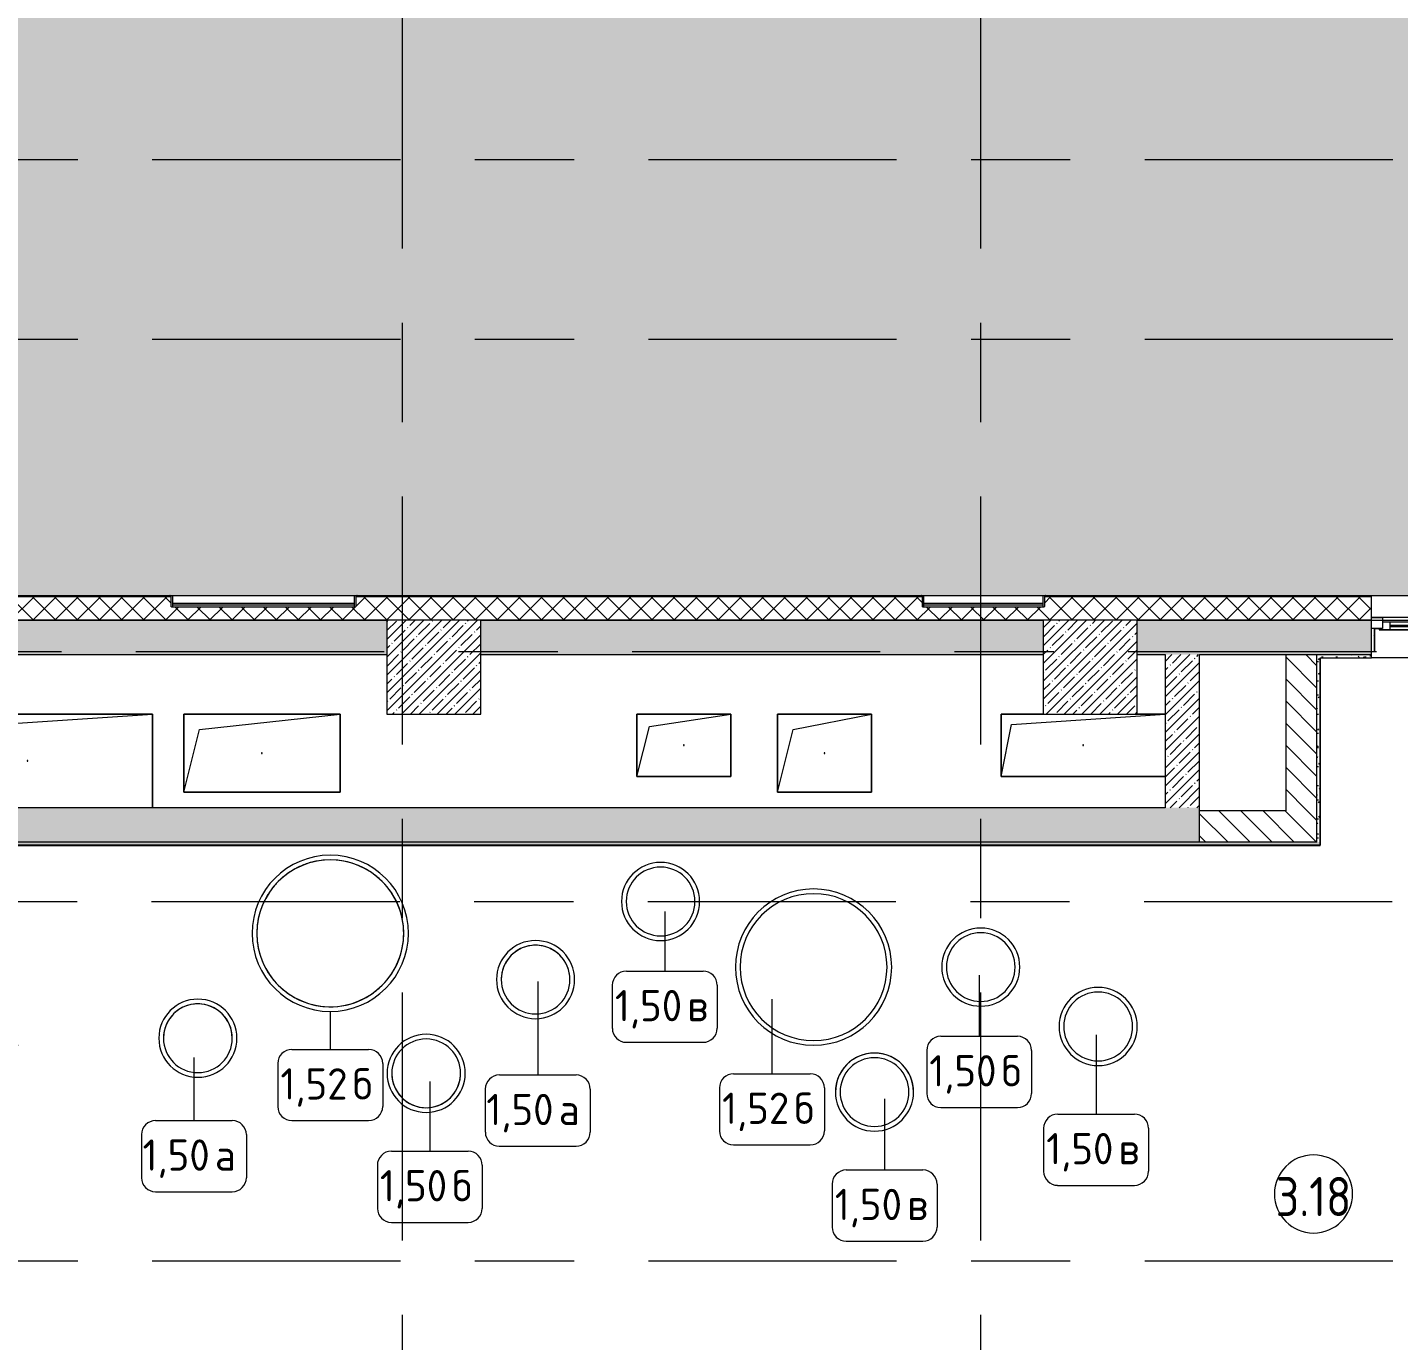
# Model space of a CAD drawing. Header units: millimetres. Extents: x 957 to 217451, y -8553 to 29000.
# Drawn here: x 53003 to 61777, y 10590 to 18995 of the extents above; entities that cross this region are included whole.
import ezdxf

# ---------------------------------------------------------------- set-up
doc = ezdxf.new("R2010")
doc.units = ezdxf.units.MM
doc.linetypes.add('ADSK_Штрих_ш2 п1', pattern=[300, 200, -100])
doc.linetypes.add('Осевая', pattern=[3175, 635, -476.25, 1587.5, -476.25])
for name, color, linetype, lineweight in [('A-AREA-IDEN', 7, 'Continuous', 9), ('A-DETL', 7, 'Continuous', 9), ('A-DETL-1', 7, 'ADSK_Штрих_ш2 п1', 9), ('A-GENM', 7, 'Continuous', 9), ('A-GLAZ', 7, 'Continuous', 9), ('A-GLAZ-1', 7, 'Continuous', 13), ('A-WALL', 7, 'Continuous', 9), ('I-FURN-IDEN', 7, 'Continuous', 9), ('I-WALL', 7, 'Continuous', 9), ('S-COLS', 7, 'Continuous', 9), ('Оси-2', 7, 'Осевая', 9)]:
    doc.layers.add(name, color=color, linetype=linetype, lineweight=lineweight)
for name, color, linetype, lineweight, true_color in [('A-DETL-GENF-2', 7, 'Continuous', 9, 0xd4d4d4), ('A-WALL-1', 9, 'Continuous', 9, 0x808080), ('A-WALL-FNSH-1', 9, 'Continuous', 9, 0x808080), ('I-FURN-1', 9, 'Continuous', 9, 0x808080)]:
    doc.layers.add(name, color=color, linetype=linetype, lineweight=lineweight, true_color=true_color)
doc.styles.add('GOST Common_3', font='GOST_Common.ttf', dxfattribs={"width": 0.9, "height": 250})
doc.styles.add('GOST Common_4', font='GOST_Common.ttf', dxfattribs={"height": 200})
pattern_1 = [(45, (29493.17, 0), (-57.02463, 57.02463), []), (45, (29550.2, 0), (-57.02463, 57.02463), [100.806, -20.161, 3.353, -16.808])]
pattern_2 = [(135, (29493.17, 0), (-70.71068, -70.71068), [])]
pattern_3 = [(0, (29493.174, 0), (121.92, 30.48), [10.058, -81.382, 10.058, -81.382, -487.68]), (0, (29493.174, 0), (121.92, 30.48), [-182.88, 10.058, -172.822, 10.058, -81.382, -213.36]), (0, (29493.174, 0), (121.92, 30.48), [-457.2, 10.058, -50.902, 10.058, -142.342]), (120, (29538.894, 15.24), (-87.356454, 90.345817), [10.058, -81.382, 10.058, -81.382, -487.68]), (120, (29538.894, 15.24), (-87.356454, 90.345817), [-182.88, 10.058, -172.822, 10.058, -81.382, -213.36]), (120, (29538.894, 15.24), (-87.356454, 90.345817), [-457.2, 10.058, -50.902, 10.058, -142.342]), (240, (29554.134, 76.2), (-34.563546, -120.825817), [10.058, -81.382, 10.058, -81.382, -487.68]), (240, (29554.134, 76.2), (-34.563546, -120.825817), [-182.88, 10.058, -172.822, 10.058, -81.382, -213.36]), (240, (29554.134, 76.2), (-34.563546, -120.825817), [-457.2, 10.058, -50.902, 10.058, -142.342])]

# ---------------------------------------------------------------- blocks, each defined once
blk = doc.blocks.new('BSC_Колонна _Прямоугольная - 600х600-V5-План расстановки мебели и оборудования 3 этажа в осях 1-12')
at = {"layer": 'S-COLS'}
h = blk.add_hatch(dxfattribs=at)
h.set_pattern_fill('FP_6', color=256, style=0, pattern_type=2)
h.set_pattern_definition([(45, (-26110, -14900), (-57.02463, 57.02463), []), (45, (-26052.975, -14900), (-57.02463, 57.02463), [100.806, -20.161, 3.353, -16.808])])
h.paths.add_polyline_path([(300, -300), (300, 300), (-300, 300), (-300, -300)])
for p, q in [((300, 300), (-300, 300)), ((-300, 300), (-300, -300)), ((300, -300), (300, 300)), ((-300, -300), (300, -300))]:
    blk.add_line(p, q, dxfattribs=at)
blk = doc.blocks.new('BSC_Колонна _Прямоугольная - 600х600-V15-План расстановки мебели и оборудования 3 этажа в осях 1-12')
at = {"layer": 'S-COLS'}
h = blk.add_hatch(dxfattribs=at)
h.set_pattern_fill('FP_19', color=256, style=0, pattern_type=2)
h.set_pattern_definition([(45, (-30310, -14900), (-57.02463, 57.02463), []), (45, (-30252.975, -14900), (-57.02463, 57.02463), [100.806, -20.161, 3.353, -16.808])])
h.paths.add_polyline_path([(-300, -300), (300, -300), (300, 300), (-300, 300), (-300, 26)])
for p, q in [((300, 300), (-300, 300)), ((-300, 300), (-300, -300)), ((300, -300), (300, 300)), ((-300, -300), (300, -300))]:
    blk.add_line(p, q, dxfattribs=at)
blk = doc.blocks.new('GM_Отверстие прямоугольное _в плите_ - Отверстие-21987487-План расстановки мебели и оборудования 3 этажа в осях 1-12')
at = {"layer": 'A-GENM'}
for p, q in [((-800, -300), (-800, 300)), ((-800, 300), (800, 300)), ((800, 300), (-800, 300)), ((-800, 300), (-800, -300)), ((-700, 200), (800, 300)), ((800, 300), (800, -300)), ((800, -300), (800, 300)), ((-800, -300), (-700, 200))]:
    blk.add_line(p, q, dxfattribs=at)
for start, end in [(360, 180), (180, 360)]:
    blk.add_arc((0, 0), 2.5, start, end, dxfattribs=at)
blk = doc.blocks.new('GM_Отверстие прямоугольное _в плите_ - Отверстие-21955708-План расстановки мебели и оборудования 3 этажа в осях 1-12')
at = {"layer": 'A-GENM'}
for p, q in [((-500, -250), (-500, 250)), ((-500, 250), (500, 250)), ((500, 250), (-500, 250)), ((-500, 250), (-500, -250)), ((-400, 150), (500, 250)), ((500, 250), (500, -250)), ((500, -250), (500, 250)), ((-500, -250), (-400, 150)), ((500, -250), (-500, -250)), ((-500, -250), (500, -250))]:
    blk.add_line(p, q, dxfattribs=at)
for start, end in [(360, 180), (180, 360)]:
    blk.add_arc((0, 0), 2.5, start, end, dxfattribs=at)
blk = doc.blocks.new('GM_Отверстие прямоугольное _в плите_ - Отверстие-21955464-План расстановки мебели и оборудования 3 этажа в осях 1-12')
at = {"layer": 'A-GENM'}
for p, q in [((-300, -200), (-300, 200)), ((-300, 200), (300, 200)), ((300, 200), (-300, 200)), ((-300, 200), (-300, -200)), ((-220, 120), (300, 200)), ((300, 200), (300, -200)), ((300, -200), (300, 200)), ((-300, -200), (-220, 120)), ((300, -200), (-300, -200)), ((-300, -200), (300, -200))]:
    blk.add_line(p, q, dxfattribs=at)
for start, end in [(360, 180), (180, 360)]:
    blk.add_arc((0, 0), 2.5, start, end, dxfattribs=at)
blk = doc.blocks.new('GM_Отверстие прямоугольное _в плите_ - Отверстие-21988131-План расстановки мебели и оборудования 3 этажа в осях 1-12')
at = {"layer": 'A-GENM'}
for p, q in [((-300, -250), (-300, 250)), ((-300, 250), (300, 250)), ((300, 250), (-300, 250)), ((-300, 250), (-300, -250)), ((-200, 150), (300, 250)), ((300, 250), (300, -250)), ((300, -250), (300, 250)), ((-300, -250), (-200, 150)), ((300, -250), (-300, -250)), ((-300, -250), (300, -250))]:
    blk.add_line(p, q, dxfattribs=at)
for start, end in [(360, 180), (180, 360)]:
    blk.add_arc((0, 0), 2.5, start, end, dxfattribs=at)
blk = doc.blocks.new('GM_Отверстие прямоугольное _в плите_ - Отверстие-21988258-План расстановки мебели и оборудования 3 этажа в осях 1-12')
at = {"layer": 'A-GENM'}
for p, q in [((-525, -200), (-525, 200)), ((-525, 200), (-255, 200)), ((-255, 200), (-525, 200)), ((-525, 200), (-525, -200)), ((-458.3, 133.3), (525, 200)), ((345, 200), (525, 200)), ((525, 200), (345, 200)), ((-525, -200), (-458.3, 133.3)), ((525, -200), (-525, -200)), ((-525, -200), (525, -200))]:
    blk.add_line(p, q, dxfattribs=at)
for start, end in [(360, 180), (180, 360)]:
    blk.add_arc((0, 0), 2.5, start, end, dxfattribs=at)
blk = doc.blocks.new('120_Окно_СКБ_1Ст - 120_Окно_СКБ_1Ст_900х2500_h_-20705657-План расстановки мебели и оборудования 3 этажа в осях 1-12')
at = {"layer": 'A-GLAZ'}
for p, q in [((450, -57), (-450, -57)), ((-430, -127), (-400, -127)), ((-330, -107), (330, -107)), ((330, -117), (-330, -117)), ((400, -127), (450, -127))]:
    blk.add_line(p, q, dxfattribs=at)
at = {"layer": 'A-GLAZ-1'}
for p, q in [((-450, -127), (-450, -57)), ((-450, -57), (-380, -57)), ((-380, -57), (-380, -127)), ((380, -87), (-380, -87)), ((-380, -87), (-380, -127)), ((-330, -137), (-330, -87)), ((330, -137), (330, -87)), ((380, -127), (380, -57)), ((380, -57), (450, -57)), ((380, -127), (380, -87)), ((450, -57), (450, -127)), ((-380, -127), (-450, -127)), ((-380, -127), (-400, -127)), ((-400, -127), (-400, -137)), ((-400, -137), (400, -137)), ((400, -137), (-400, -137)), ((450, -127), (380, -127)), ((400, -127), (380, -127)), ((400, -137), (400, -127))]:
    blk.add_line(p, q, dxfattribs=at)
blk = doc.blocks.new('Уголок вложенный - Уголок вложенный-23831105-План расстановки мебели и оборудования 3 этажа в осях 1-12')
at = {"layer": 'A-GENM'}
for p, q in [((29244, 15358), (29244, 15285)), ((29237, 15288), (29237, 15349)), ((29244, 15285), (29240, 15285))]:
    blk.add_line(p, q, dxfattribs=at)
at = {"layer": 'A-GENM', "flags": 128}
for points in [[(29237, 15349), (29236.8, 15351), (29236.1, 15352.9), (29235, 15354.6), (29233.6, 15356), (29231.9, 15357.1), (29230, 15357.8), (29228, 15358)], [(29240, 15285), (29239.3, 15285.1), (29238.7, 15285.3), (29238.1, 15285.7), (29237.7, 15286.1), (29237.3, 15286.7), (29237.1, 15287.3), (29237, 15288)]]:
    blk.add_lwpolyline(points, dxfattribs=at)
blk = doc.blocks.new('Уголок вложенный - Уголок вложенный-V46-План расстановки мебели и оборудования 3 этажа в осях 1-12')
at = {"layer": 'A-GENM'}
for p, q in [((30010, 15285), (30010, 15358)), ((30014, 15285), (30010, 15285)), ((30017, 15349), (30017, 15288))]:
    blk.add_line(p, q, dxfattribs=at)
at = {"layer": 'A-GENM', "flags": 128}
for points in [[(30026, 15358), (30024, 15357.8), (30022.1, 15357.1), (30020.4, 15356), (30019, 15354.6), (30017.9, 15352.9), (30017.2, 15351), (30017, 15349)], [(30017, 15288), (30016.9, 15287.3), (30016.7, 15286.7), (30016.3, 15286.1), (30015.9, 15285.7), (30015.3, 15285.3), (30014.7, 15285.1), (30014, 15285)]]:
    blk.add_lwpolyline(points, dxfattribs=at)
blk = doc.blocks.new('Уголок вложенный - Уголок вложенный-V47-План расстановки мебели и оборудования 3 этажа в осях 1-12')
at = {"layer": 'A-GENM'}
blk.add_line((30010, 15285), (29244, 15285), dxfattribs=at)
at = {"layer": 'A-GENM', "flags": 128}
for points in [[(29239.3, 15285.1), (29238.7, 15285.3), (29238.1, 15285.7), (29237.7, 15286.1), (29237.3, 15286.7), (29237.1, 15287.3)], [(30016.9, 15287.3), (30016.7, 15286.7), (30016.3, 15286.1), (30015.9, 15285.7), (30015.3, 15285.3), (30014.7, 15285.1)]]:
    blk.add_lwpolyline(points, dxfattribs=at)
blk = doc.blocks.new('Полоса с поворотом - Полоса с поворотом-23831239-План расстановки мебели и оборудования 3 этажа в осях 1-12')
at = {"layer": 'A-GENM'}
for p, q in [((25603.3, 15306.4), (24437.3, 15306.4)), ((24437.3, 15297.9), (25603.3, 15297.9))]:
    blk.add_line(p, q, dxfattribs=at)
blk = doc.blocks.new('Уголок вложенный - Уголок вложенный-23831240-План расстановки мебели и оборудования 3 этажа в осях 1-12')
at = {"layer": 'A-GENM'}
blk.add_line((25603.3, 15285), (24437.3, 15285), dxfattribs=at)
at = {"layer": 'A-GENM', "flags": 128}
for points in [[(24432.6, 15285.1), (24432, 15285.3), (24431.4, 15285.7), (24430.9, 15286.1), (24430.6, 15286.7), (24430.3, 15287.3)], [(25610.2, 15287.3), (25610, 15286.7), (25609.6, 15286.1), (25609.1, 15285.7), (25608.6, 15285.3), (25607.9, 15285.1)]]:
    blk.add_lwpolyline(points, dxfattribs=at)
blk = doc.blocks.new('Полоса с поворотом - Полоса с поворотом-V49-План расстановки мебели и оборудования 3 этажа в осях 1-12')
at = {"layer": 'A-GENM'}
for p, q in [((30010, 15306.4), (29244, 15306.4)), ((29244, 15297.9), (30010, 15297.9))]:
    blk.add_line(p, q, dxfattribs=at)
blk = doc.blocks.new('ПУФ_500 - 1_50а-26160883-План расстановки мебели и оборудования 3 этажа в осях 1-12')
at = {"layer": 'I-FURN-1'}
for radius, start, end in [(250, 360, 180), (250, 0, 180), (220, 360, 180), (220, 115.71429, 180), (220, 0, 115.71429), (250, 180, 360), (220, 180, 360), (220, 180, 360), (250, 180, 360)]:
    blk.add_arc((0, 0), radius, start, end, dxfattribs=at)
blk = doc.blocks.new('ПУФ_500 - 1_50б-32041553-План расстановки мебели и оборудования 3 этажа в осях 1-12')
at = {"layer": 'I-FURN-1'}
for radius, start, end in [(250, 360, 180), (250, 0, 180), (220, 360, 180), (220, 0, 180), (250, 180, 360), (220, 180, 356.86521), (220, 180, 192.85714), (220, 357.12985, 360), (220, 357.12985, 360), (250, 180, 360), (220, 192.85714, 205.71429), (220, 244.28571, 356.86521), (220, 205.71429, 218.57143), (220, 218.57143, 244.28571)]:
    blk.add_arc((0, 0), radius, start, end, dxfattribs=at)
blk = doc.blocks.new('ПУФ_500 - 1_50а-V104-План расстановки мебели и оборудования 3 этажа в осях 1-12')
at = {"layer": 'I-FURN-1'}
for radius, start, end in [(250, 360, 180), (250, 0, 180), (220, 360, 180), (220, 102.85714, 154.28571), (220, 77.14286, 102.85714), (220, 64.28571, 77.14286), (220, 38.57143, 64.28571), (220, 154.28571, 180), (220, 0, 38.57143), (250, 180, 360), (220, 180, 360), (220, 180, 360), (250, 180, 360)]:
    blk.add_arc((0, 0), radius, start, end, dxfattribs=at)
blk = doc.blocks.new('ПУФ_500 - 1_50в-32041615-План расстановки мебели и оборудования 3 этажа в осях 1-12')
at = {"layer": 'I-FURN-1'}
for radius, start, end in [(250, 360, 180), (250, 0, 180), (220, 360, 180), (220, 0, 180), (250, 180, 360), (220, 180, 360), (220, 180, 360), (250, 180, 360)]:
    blk.add_arc((0, 0), radius, start, end, dxfattribs=at)
blk = doc.blocks.new('ПУФ_500 - 1_50в-V105-План расстановки мебели и оборудования 3 этажа в осях 1-12')
at = {"layer": 'I-FURN-1'}
for radius, start, end in [(250, 360, 180), (250, 128.57143, 180), (220, 360, 180), (220, 0, 180), (250, 115.71429, 128.57143), (250, 0, 115.71429), (250, 180, 360), (220, 180, 360), (220, 180, 360), (250, 180, 360)]:
    blk.add_arc((0, 0), radius, start, end, dxfattribs=at)
blk = doc.blocks.new('ПУФ_500 - 1_50б-V106-План расстановки мебели и оборудования 3 этажа в осях 1-12')
at = {"layer": 'I-FURN-1'}
for radius, start, end in [(250, 360, 180), (250, 0, 180), (220, 360, 180), (220, 0, 180), (250, 180, 360), (220, 180, 360), (220, 180, 360), (250, 180, 360)]:
    blk.add_arc((0, 0), radius, start, end, dxfattribs=at)
blk = doc.blocks.new('ПУФ2 - 1_52б-V107-План расстановки мебели и оборудования 3 этажа в осях 1-12')
at = {"layer": 'I-FURN-1'}
for radius, start, end in [(500, 360, 180), (500, 0, 180), (470, 360, 180), (470, 0, 180), (500, 180, 360), (470, 180, 360), (470, 180, 360), (500, 180, 360)]:
    blk.add_arc((0, 0), radius, start, end, dxfattribs=at)
blk = doc.blocks.new('ПУФ2 - 1_52б-V160-План расстановки мебели и оборудования 3 этажа в осях 1-12')
at = {"layer": 'I-FURN-1'}
for radius, start, end in [(500, 360, 180), (500, 0, 180), (470, 360, 180), (470, 108, 117), (470, 99, 108), (470, 63, 99), (470, 117, 135), (470, 54, 63), (470, 45, 54), (470, 144, 153), (470, 135, 144), (470, 0, 45), (470, 153, 171), (500, 180, 360), (470, 171, 180), (470, 180, 360), (470, 180, 189), (470, 315, 360), (500, 180, 360), (470, 189, 198), (470, 198, 234), (470, 306, 315), (470, 234, 252), (470, 279, 306), (470, 252, 279)]:
    blk.add_arc((0, 0), radius, start, end, dxfattribs=at)
blk = doc.blocks.new('Марка_Помещения - Номер-25198446-План расстановки мебели и оборудования 3 этажа в осях 1-12')
at = {"layer": 'A-AREA-IDEN'}
for start, end in [(360, 180), (180, 360)]:
    blk.add_arc((0, 0), 2.5, start, end, dxfattribs=at)
blk = doc.blocks.new('Марка_Мебель - В прямоуг_Balcon_Марка-25523697-План расстановки мебели и оборудования 3 этажа в осях 1-12')
at = {"layer": 'I-FURN-IDEN'}
for p, q in [((-2.455, 2.278), (2.455, 2.278)), ((-3.355, 1.378), (-3.355, -1.384)), ((3.355, 1.378), (3.355, -1.378)), ((-2.461, -2.278), (2.455, -2.278))]:
    blk.add_line(p, q, dxfattribs=at)
for centre, radius, start, end in [((-2.455, 1.378), 0.9, 90, 180), ((2.455, 1.378), 0.9, 0, 90), ((-2.461, -1.384), 0.893, 180, 270), ((2.455, -1.378), 0.9, 270, 0)]:
    blk.add_arc(centre, radius, start, end, dxfattribs=at)

msp = doc.modelspace()

# ---------------------------------------------------------------- hatches: boundary and pattern name
at = {"layer": 'A-DETL-GENF-2'}
msp.add_hatch(color=256, dxfattribs=at).paths.add_polyline_path([(29225.2, 14774.9), (29225.2, 15358), (67780.8, 15358), (67780.8, 23799.7), (68251.3, 23799.7), (68251.3, 23888.3), (63421.2, 23888.3), (63421.2, 27398.1), (27084.1, 27398.1), (27084.1, 14774.9), (29212.9, 14774.9)])
at = {"layer": 'A-WALL'}
h = msp.add_hatch(dxfattribs=at)
h.set_pattern_fill('FP_9', color=256, style=0, pattern_type=2)
h.set_pattern_definition([(45, (29493.17, 0), (-70.71068, 70.71068), []), (135, (29493.17, 0), (-70.71068, -70.71068), [])])
h.paths.add_polyline_path([(67780.8, 15200), (67780.8, 15350), (67303.2, 15350), (67303.2, 15200), (67763.2, 15200)])
h.paths.add_polyline_path([(44020.6, 15200), (61603.2, 15200), (61603.2, 15350), (59510.2, 15349), (59510.2, 15288), (59507.2, 15285), (58733.2, 15285), (58730.2, 15288), (58729.4, 15350), (55103.4, 15349), (55103.4, 15288), (55100.4, 15285), (53926.4, 15285), (53923.4, 15288), (53922.7, 15350), (49283.2, 15349), (49283.2, 15288), (49280.2, 15285), (48506.2, 15285), (48503.2, 15288), (48502.4, 15350), (44276.2, 15349), (44275, 15285.7), (44273.2, 15285), (44096.8, 15286.1), (44096.2, 15288), (44095.4, 15350), (42353.2, 15350), (42353.2, 15200), (43803.2, 15200)])
h.paths.add_polyline_path([(34153.2, 15200), (36253.2, 15200), (36253.2, 15350), (29533.2, 15350), (29533.2, 15293), (29383.2, 15293), (29383.2, 15200), (33553.2, 15200)])
h.paths.add_polyline_path([(63253.2, 15200), (63253.2, 15350), (63103.2, 15350), (63103.2, 15200), (63203.2, 15200)])
h.paths.add_polyline_path([(64153.2, 15200), (64903.2, 15200), (64903.2, 15350), (64153.2, 15350)])
h.paths.add_polyline_path([(38653.2, 15200), (39253.2, 15200), (39253.2, 15350), (38653.2, 15350), (38653.2, 15218)])
h.paths.add_polyline_path([(37753.2, 15200), (37753.2, 15350), (37153.2, 15350), (37153.2, 15200), (37289.8, 15200)])
h.paths.add_polyline_path([(62733.2, 15200), (62733.2, 15350), (62503.2, 15350), (62503.2, 15200), (62728.2, 15200)])
at = {"layer": 'I-WALL'}
h = msp.add_hatch(dxfattribs=at)
h.set_pattern_fill('FP_10', color=256, style=0, pattern_type=2)
h.set_pattern_definition(pattern_1)
h.paths.add_polyline_path([(55303.2, 14980), (55303.2, 15200), (52003.2, 15200), (52003.2, 14980), (54789.8, 14980)])
h.paths.add_polyline_path([(49703.2, 14980), (51403.2, 14980), (51403.2, 15200), (48203.4, 15200), (48203.4, 14980), (49483.2, 14980)])
h.paths.add_polyline_path([(61603.2, 14980), (61603.2, 15200), (60103.2, 15200), (60103.2, 14980), (61520.5, 14980)])
h.paths.add_polyline_path([(59503.2, 14980), (59503.2, 15200), (55903.2, 15200), (55903.2, 14980), (58828.2, 14980)])
h.paths.add_polyline_path([(44693.7, 14980), (47603.4, 14980.3), (47603.4, 15200), (43803.2, 15200), (43803.2, 14980), (44383.2, 14980)])
h = msp.add_hatch(dxfattribs=at)
h.set_pattern_fill('FP_34', color=256, style=0, pattern_type=2)
h.set_pattern_definition(pattern_3)
h.paths.add_polyline_path([(61623.2, 15000), (61623.2, 15148), (61603.2, 15148), (61603.2, 15000)])
h = msp.add_hatch(dxfattribs=at)
h.set_pattern_fill('FP_10', color=256, style=0, pattern_type=2)
h.set_pattern_definition(pattern_1)
h.paths.add_polyline_path([(60503.2, 14000), (60503.2, 14980), (60283.2, 14980), (60283.2, 14000)])
h = msp.add_hatch(dxfattribs=at)
h.set_pattern_fill('FP_8', color=256, style=0, pattern_type=2)
h.set_pattern_definition(pattern_2)
h.paths.add_polyline_path([(61254.4, 13980), (61254.4, 14980), (61054.4, 14980), (61054.4, 13980)])
h = msp.add_hatch(dxfattribs=at)
h.set_pattern_fill('FP_34', color=256, style=0, pattern_type=2)
h.set_pattern_definition(pattern_3)
h.paths.add_polyline_path([(61254.4, 13780), (61274.4, 13780), (61274.4, 14980), (61254.4, 14980), (61254.4, 13781.4)])
h = msp.add_hatch(dxfattribs=at)
h.set_pattern_fill('FP_34', color=256, style=0, pattern_type=2)
h.set_pattern_definition(pattern_3)
h.paths.add_polyline_path([(61520.5, 14960), (61603.2, 14960), (61603.2, 14980), (61274.4, 14980), (61274.4, 14960)])
h = msp.add_hatch(dxfattribs=at)
h.set_pattern_fill('FP_10', color=256, style=0, pattern_type=2)
h.set_pattern_definition(pattern_1)
h.paths.add_polyline_path([(60174.4, 13780), (60503.2, 13780), (60503.2, 14000), (49703.2, 14000), (49703.2, 13780), (59501.3, 13780)])
h = msp.add_hatch(dxfattribs=at)
h.set_pattern_fill('FP_8', color=256, style=0, pattern_type=2)
h.set_pattern_definition(pattern_2)
h.paths.add_polyline_path([(60503.2, 13780), (61254.4, 13780), (61254.4, 13980), (60503.2, 13980)])
h = msp.add_hatch(dxfattribs=at)
h.set_pattern_fill('FP_34', color=256, style=0, pattern_type=2)
h.set_pattern_definition(pattern_3)
h.paths.add_polyline_path([(60174.4, 13760), (61274.4, 13760), (61274.4, 13780), (49723.2, 13780), (49724.2, 13760), (59501.3, 13760)])

# ---------------------------------------------------------------- linework, layer by layer
at = {"layer": 'A-DETL'}
msp.add_line((29225.2, 15358), (67780.8, 15358), dxfattribs=at)
at = {"layer": 'A-DETL-1'}
msp.add_line((49743.2, 12480), (53043.2, 12480), dxfattribs=at)
at = {"layer": 'A-WALL'}
for p, q in [((53923.3, 15350), (49283.3, 15350)), ((53922.6, 15353), (49284, 15353)), ((58730.1, 15350), (55103.5, 15350)), ((58729.3, 15353), (55104.3, 15353)), ((61603.2, 15350), (59510.3, 15350)), ((61603.2, 15353), (59511, 15353)), ((55303.2, 15200), (52003.2, 15200)), ((59503.2, 15200), (55903.2, 15200)), ((61603.2, 15200), (60103.2, 15200)), ((61274.4, 14980), (61603.2, 14980)), ((61274.4, 14960), (61603.2, 14960)), ((61274.4, 14960), (61274.4, 13760)), ((61254.4, 13780), (49703.2, 13780)), ((61274.4, 13760), (49723.2, 13760))]:
    msp.add_line(p, q, dxfattribs=at)
at = {"layer": 'A-WALL-1'}
for p, q in [((61603.2, 14960), (61603.2, 15350)), ((52003.2, 15200), (55303.2, 15200)), ((55903.2, 15200), (59503.2, 15200)), ((60103.2, 15200), (62503.2, 15200)), ((61623.2, 15148), (61603.2, 15148)), ((61623.2, 15000), (61623.2, 15148)), ((52003.2, 14980), (55303.2, 14980)), ((55903.2, 14980), (59503.2, 14980)), ((60103.2, 14980), (60283.2, 14980)), ((60283.2, 14980), (60283.2, 14000)), ((60503.2, 14980), (61274.4, 14980)), ((60503.2, 13780), (60503.2, 14980)), ((61054.4, 14980), (61054.4, 13980)), ((61254.4, 13780), (61254.4, 14980)), ((61603.2, 15000), (61623.2, 15000)), ((60283.2, 14000), (49703.2, 14000)), ((61054.4, 13980), (60503.2, 13980))]:
    msp.add_line(p, q, dxfattribs=at)
at = {"layer": 'A-WALL-FNSH-1'}
for p, q in [((61603.2, 15350), (61603.2, 15358)), ((61624.2, 15148), (61623.2, 15148)), ((61624.2, 15000), (61624.2, 15148)), ((61275.4, 14959), (61603.2, 14959)), ((61275.4, 13759), (61275.4, 14959)), ((61603.2, 14959), (61603.2, 14960)), ((61623.2, 15000), (61624.2, 15000)), ((49724.2, 13759), (61275.4, 13759))]:
    msp.add_line(p, q, dxfattribs=at)
at = {"layer": 'I-FURN-IDEN'}
for p, q in [((57081.1, 13336), (57081.1, 12954.2)), ((59092.8, 12929.1), (59092.8, 12537.2)), ((56268.4, 12887.9), (56268.4, 12289.5)), ((57766.9, 12773.9), (57766.9, 12297.2)), ((54940.7, 12696.2), (54940.7, 12453.2)), ((59840.9, 12547.3), (59840.9, 12038.7)), ((54068.3, 12400.7), (54068.3, 11997.7)), ((55577.6, 12247), (55577.6, 11801.6)), ((58488, 12137.6), (58488, 11681.6))]:
    msp.add_line(p, q, dxfattribs=at)
at = {"layer": 'I-WALL'}
msp.add_line((62482.2, 14959), (61603.2, 14959), dxfattribs=at)
at = {"layer": 'Оси-2'}
for p, q in [((55403.2, 593.7), (55403.2, 24898.1)), ((59103.2, 593.7), (59103.2, 24898.1)), ((27290.7, 18150), (65753.2, 18150)), ((27290.7, 17000), (65753.2, 17000)), ((27186.1, 15000), (65153.2, 15000)), ((27286.5, 13400), (65153.2, 13400)), ((27290.7, 11100), (65753.2, 11100))]:
    msp.add_line(p, q, dxfattribs=at)

# ---------------------------------------------------------------- block references
at = {"layer": 'A-AREA-IDEN', "xscale": 99.99999999999993, "yscale": 99.99999999999993, "zscale": 99.99999999999993}
msp.add_blockref('Марка_Помещения - Номер-25198446-План расстановки мебели и оборудования 3 этажа в осях 1-12', (61232.5, 11527.9), dxfattribs=at)
at = {"layer": 'A-GENM'}
for name, p in [('Уголок вложенный - Уголок вложенный-23831105-План расстановки мебели и оборудования 3 этажа в осях 1-12', (24686.4, 0)), ('Уголок вложенный - Уголок вложенный-V46-План расстановки мебели и оборудования 3 этажа в осях 1-12', (25086.4, 0)), ('Уголок вложенный - Уголок вложенный-23831105-План расстановки мебели и оборудования 3 этажа в осях 1-12', (29493.2, 0)), ('Уголок вложенный - Уголок вложенный-V46-План расстановки мебели и оборудования 3 этажа в осях 1-12', (29493.2, 0)), ('Уголок вложенный - Уголок вложенный-23831240-План расстановки мебели и оборудования 3 этажа в осях 1-12', (29493.2, 0)), ('Полоса с поворотом - Полоса с поворотом-23831239-План расстановки мебели и оборудования 3 этажа в осях 1-12', (29493.2, 0)), ('Уголок вложенный - Уголок вложенный-V47-План расстановки мебели и оборудования 3 этажа в осях 1-12', (29493.2, 0)), ('Полоса с поворотом - Полоса с поворотом-V49-План расстановки мебели и оборудования 3 этажа в осях 1-12', (29493.2, 0)), ('GM_Отверстие прямоугольное _в плите_ - Отверстие-21987487-План расстановки мебели и оборудования 3 этажа в осях 1-12', (53003.2, 14300)), ('GM_Отверстие прямоугольное _в плите_ - Отверстие-21955708-План расстановки мебели и оборудования 3 этажа в осях 1-12', (54503.2, 14350)), ('GM_Отверстие прямоугольное _в плите_ - Отверстие-21955464-План расстановки мебели и оборудования 3 этажа в осях 1-12', (57203.2, 14400)), ('GM_Отверстие прямоугольное _в плите_ - Отверстие-21988131-План расстановки мебели и оборудования 3 этажа в осях 1-12', (58103.2, 14350)), ('GM_Отверстие прямоугольное _в плите_ - Отверстие-21988258-План расстановки мебели и оборудования 3 этажа в осях 1-12', (59758.2, 14400))]:
    msp.add_blockref(name, p, dxfattribs=at)
at = {"layer": 'A-GLAZ'}
msp.add_blockref('120_Окно_СКБ_1Ст - 120_Окно_СКБ_1Ст_900х2500_h_-20705657-План расстановки мебели и оборудования 3 этажа в осях 1-12', (62053.2, 15275), dxfattribs=at)
at = {"layer": 'I-FURN-1'}
for name, p in [('ПУФ2 - 1_52б-V160-План расстановки мебели и оборудования 3 этажа в осях 1-12', (54940.7, 13196.2)), ('ПУФ_500 - 1_50в-32041615-План расстановки мебели и оборудования 3 этажа в осях 1-12', (57054.4, 13400)), ('ПУФ2 - 1_52б-V107-План расстановки мебели и оборудования 3 этажа в осях 1-12', (58033.2, 12980)), ('ПУФ_500 - 1_50а-V104-План расстановки мебели и оборудования 3 этажа в осях 1-12', (56254.4, 12900)), ('ПУФ_500 - 1_50б-V106-План расстановки мебели и оборудования 3 этажа в осях 1-12', (59103.2, 12980)), ('ПУФ_500 - 1_50в-32041615-План расстановки мебели и оборудования 3 этажа в осях 1-12', (59854.4, 12600)), ('ПУФ_500 - 1_50а-26160883-План расстановки мебели и оборудования 3 этажа в осях 1-12', (54093.5, 12525)), ('ПУФ_500 - 1_50б-32041553-План расстановки мебели и оборудования 3 этажа в осях 1-12', (55554.4, 12300)), ('ПУФ_500 - 1_50в-V105-План расстановки мебели и оборудования 3 этажа в осях 1-12', (58423.2, 12180))]:
    msp.add_blockref(name, p, dxfattribs=at)
at = {"layer": 'I-FURN-IDEN', "xscale": 99.99999999999993, "yscale": 99.99999999999993, "zscale": 99.99999999999993}
for p in [(57081.1, 12726.5), (59092.8, 12309.5), (54940.7, 12225.5), (56268.4, 12061.7), (57766.9, 12069.5), (59840.9, 11811), (54068.3, 11769.9), (55577.6, 11573.8), (58488, 11453.8)]:
    msp.add_blockref('Марка_Мебель - В прямоуг_Balcon_Марка-25523697-План расстановки мебели и оборудования 3 этажа в осях 1-12', p, dxfattribs=at)
at = {"layer": 'S-COLS'}
for name, p in [('BSC_Колонна _Прямоугольная - 600х600-V5-План расстановки мебели и оборудования 3 этажа в осях 1-12', (55603.2, 14900)), ('BSC_Колонна _Прямоугольная - 600х600-V15-План расстановки мебели и оборудования 3 этажа в осях 1-12', (59803.2, 14900))]:
    msp.add_blockref(name, p, dxfattribs=at)

# ---------------------------------------------------------------- texts
at = {"layer": 'A-AREA-IDEN', "insert": (60990.7, 11636.4), "char_height": 250, "width": 606.076, "attachment_point": 1, "style": 'GOST Common_3'}
msp.add_mtext('3.18', dxfattribs=at)
at = {"layer": 'I-FURN-IDEN', "char_height": 200, "attachment_point": 1, "style": 'GOST Common_4'}
for s, insert, width in [('1,50', (56762.1, 12833.5), 561.181), ('\\fGOST Common|b0|i0|c204|p34|;в', (57225.2, 12833.5), 176.371), ('1,50', (58773.8, 12416.5), 561.181), ('\\fGOST Common|b0|i0|c204|p34|;б', (59236.8, 12416.5), 176.371), ('1,52', (54621.7, 12332.5), 561.181), ('\\fGOST Common|b0|i0|c204|p34|;б', (55084.7, 12332.5), 176.371), ('1,50', (55939.4, 12168.7), 561.181), ('\\fGOST Common|b0|i0|c204|p34|;а', (56402.5, 12168.7), 200.422), ('1,52', (57447.9, 12176.5), 561.181), ('\\fGOST Common|b0|i0|c204|p34|;б', (57910.9, 12176.5), 176.371), ('1,50', (53739.3, 11877), 561.181), ('1,50', (59521.9, 11918), 561.181), ('\\fGOST Common|b0|i0|c204|p34|;в', (59984.9, 11918), 176.371), ('\\fGOST Common|b0|i0|c204|p34|;а', (54202.4, 11877), 200.422), ('1,50', (55258.6, 11680.9), 561.181), ('\\fGOST Common|b0|i0|c204|p34|;б', (55721.6, 11680.9), 176.371), ('1,50', (58169, 11560.9), 561.181), ('\\fGOST Common|b0|i0|c204|p34|;в', (58632, 11560.9), 176.371)]:
    msp.add_mtext(s, dxfattribs=dict(at, insert=insert, width=width))

doc.saveas('drawing.dxf')
